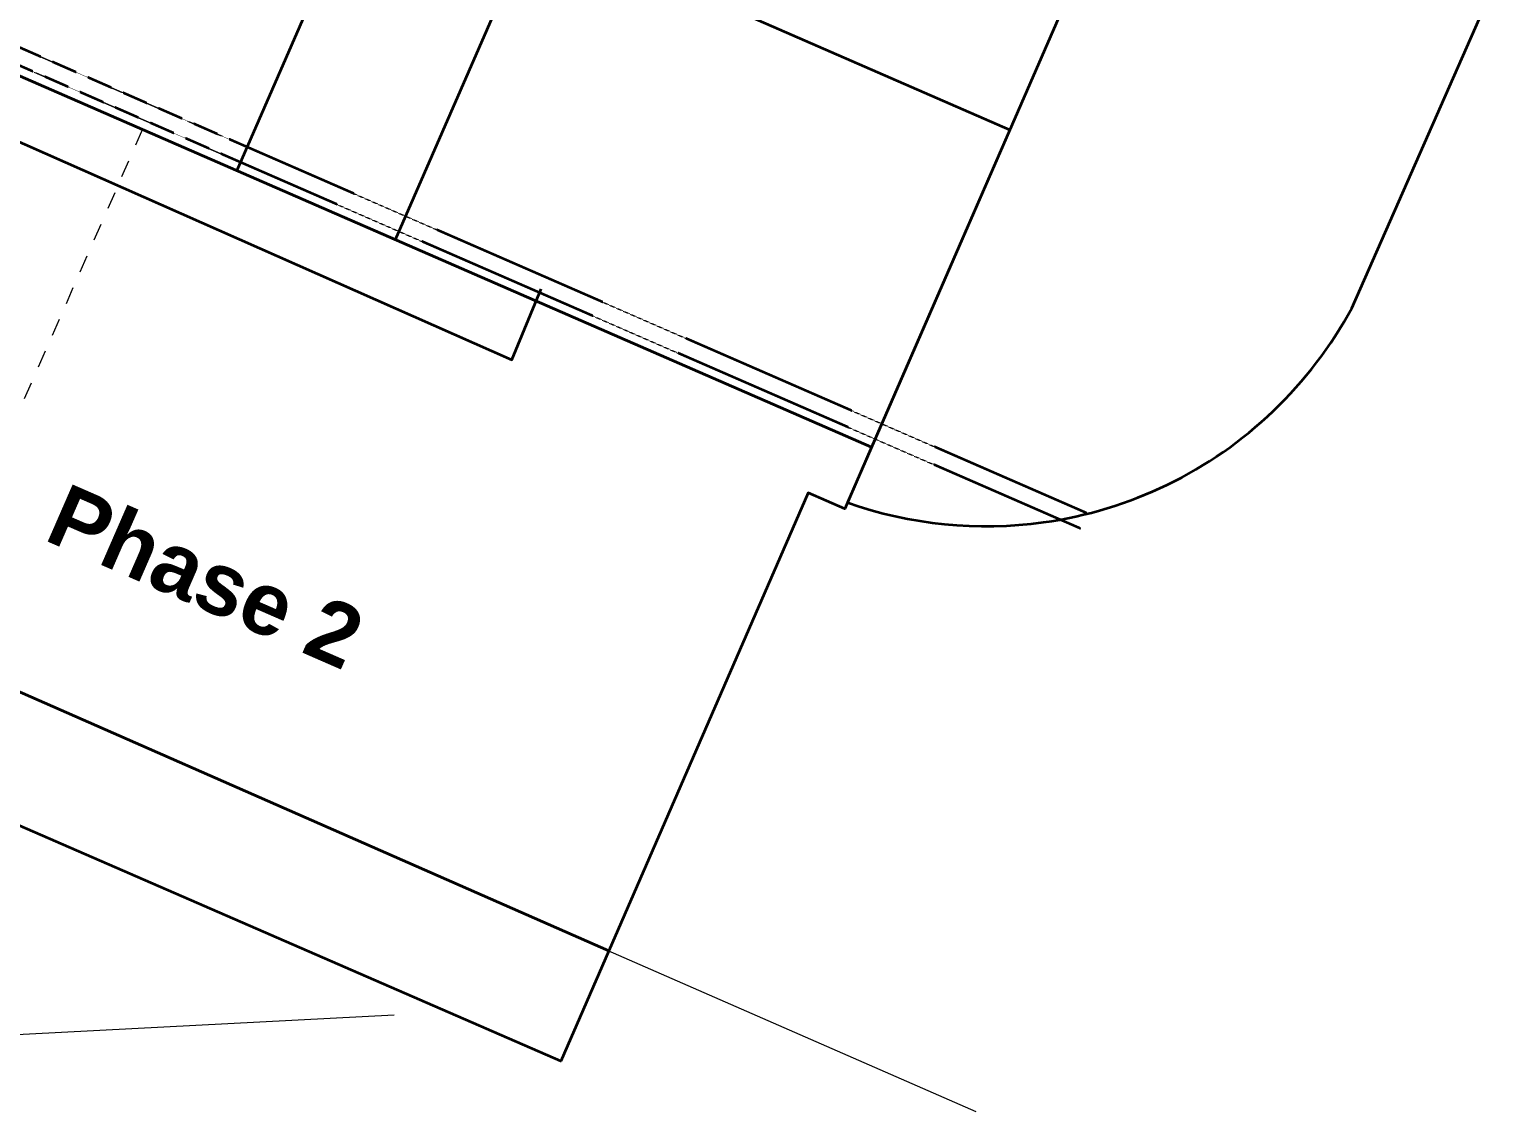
# Model space of a CAD drawing. Header units: millimetres. Extents: x -99530 to 90294, y -97212 to 56397.
# Drawn here: x 48124 to 69310, y -49249 to -33621 of the extents above; entities that cross this region are included whole.
import ezdxf

# ---------------------------------------------------------------- set-up
doc = ezdxf.new("R2010")
doc.units = ezdxf.units.MM
doc.header["$MEASUREMENT"] = 0
doc.linetypes.add('2-0_5', pattern=[500, 250, -250])
doc.linetypes.add('HIDDEN2', pattern=[0.375, 0.25, -0.125])
doc.layers.add('A-20-M_Hard_Landscape', color=7, linetype='Continuous')
doc.layers.add('New_A-20-M_Hard_Landscape', color=7, linetype='Continuous')
for name, color, linetype, lineweight in [('A-20-M_Hard_Landscape-Phase 1_Pen_No__7', 7, 'Continuous', 35), ('G-10-P_Topo_Fence_Pen_No__2', 8, 'Continuous', 15), ('G-10-P_Topo_Road_Pen_No__193', 7, 'Continuous', 18), ('New_A-95-P_Text_1_50_GA_Pen_No__1', 7, 'Continuous', 13)]:
    doc.layers.add(name, color=color, linetype=linetype, lineweight=lineweight)
for name, color, linetype, lineweight, true_color in [('A-20-M_Hard_Landscape-Phase 2_Pen_No__148', 7, 'Continuous', 0, 0x444444), ('A-20-M_Hard_Landscape_Pen_No__53', 7, 'Continuous', 35, 0x444444), ('New_A-20-M_Hard_Landscape-Phase 2_Pen_No__148', 7, 'Continuous', 0, 0x444444), ('New_A-20-M_Hard_Landscape_Pen_No__53', 7, 'Continuous', 35, 0x444444)]:
    doc.layers.add(name, color=color, linetype=linetype, lineweight=lineweight, true_color=true_color)
doc.styles.add('GENERATED_STYLE_2', font='')
doc.styles.get('GENERATED_STYLE_2').set_extended_font_data('Swis721 BT', bold=True)
doc.linetypes.add('ISFENCE', pattern='A,0,[1,EC-MA-00-GF-DR-A-00362 Phase 2 Central Wing Ground Floor GA-S2-P161.Shx,S=0.009524,R=0,X=0,Y=0],-1.2,0', length=1.2)

# ---------------------------------------------------------------- blocks, each defined once
blk = doc.blocks.new('Mesh_1_1', base_point=(-63082, -84193))
at = {"layer": 'New_A-20-M_Hard_Landscape_Pen_No__53', "linetype": 'Continuous', "flags": 128}
blk.add_lwpolyline([(44243, -32660), (60284, -39654), (59897, -40543), (59368, -40313), (56491, -46928), (44285, -41565, 0.39159)], format="xyb", dxfattribs=at)
blk = doc.blocks.new('Mesh_4_1', base_point=(46241, -28076))
at = {"layer": 'New_A-20-M_Hard_Landscape_Pen_No__53', "linetype": 'Continuous', "flags": 128}
blk.add_lwpolyline([(46241, -28076), (62283, -35071), (60284, -39654), (44243, -32660)], close=True, dxfattribs=at)
blk = doc.blocks.new('Mesh_11_1', base_point=(38476, -27090))
at = {"layer": 'New_A-20-M_Hard_Landscape_Pen_No__53', "linetype": 'Continuous', "flags": 128}
blk.add_lwpolyline([(38476, -27090), (40856, -28128), (42533, -24280), (53915, -29243), (51118, -35657), (53409, -36657), (56206, -30243), (63081, -33240), (59936, -40452, 0.120293), (62769, -40738, 0.15737), (66087, -39130, 0.078126), (67217, -37647), (69310, -32902), (61088, -29317), (60828, -29915), (42606, -21970), (42885, -21328), (48200, -23645), (49083, -21621), (41987, -18527), (41188, -20361), (40976, -20847), (41163, -20929)], format="xyb", close=True, dxfattribs=at)
blk = doc.blocks.new('Mesh_17_1', base_point=(37389, -46550))
at = {"layer": 'A-20-M_Hard_Landscape_Pen_No__53', "linetype": 'Continuous', "flags": 128}
blk.add_lwpolyline([(37389, -46550), (36045, -46018, -0.373328), (35859, -45630), (36379, -44454, -0.402042), (44285, -41565), (56491, -46928), (55797, -48518), (43359, -43108), (42827, -42919), (42134, -42827), (40314, -43102, 0.063965), (39476, -43440, 0.106059), (37997, -45156)], format="xyb", close=True, dxfattribs=at)

msp = doc.modelspace()

# ---------------------------------------------------------------- linework, layer by layer
at = {"layer": 'A-20-M_Hard_Landscape-Phase 1_Pen_No__7', "linetype": 'HIDDEN2', "flags": 128}
for points in [[(63395.1, -40608.8), (51109.2, -35251.7), (29842.6, -25945.2)], [(63299.2, -40828.8), (51013.1, -35471.7), (29746.4, -26165)]]:
    msp.add_lwpolyline(points, dxfattribs=at)
at = {"layer": 'A-20-M_Hard_Landscape-Phase 1_Pen_No__7', "linetype": 'Continuous', "flags": 128}
msp.add_lwpolyline([(46375.1, -34539), (55092.3, -38392.8), (55515.7, -37370.1)], dxfattribs=at)
at = {"layer": 'A-20-M_Hard_Landscape-Phase 2_Pen_No__148', "linetype": '2-0_5'}
msp.add_line((49758.6, -35064.7), (46529.7, -42426.4), dxfattribs=at)
at = {"layer": 'G-10-P_Topo_Fence_Pen_No__2', "linetype": 'ISFENCE'}
msp.add_line((41807.3, -48452.5), (53389.8, -47849.1), dxfattribs=at)
at = {"layer": 'G-10-P_Topo_Road_Pen_No__193', "linetype": 'Continuous', "flags": 128}
msp.add_lwpolyline([(44284.8, -41565.4), (53704.7, -45707.6), (61789.4, -49248.9)], dxfattribs=at)
at = {"layer": 'New_A-20-M_Hard_Landscape-Phase 2_Pen_No__148', "linetype": '2-0_5'}
msp.add_line((46534.4, -33658.8), (48826, -34658.1), dxfattribs=at)

# ---------------------------------------------------------------- block references
at = {"layer": 'A-20-M_Hard_Landscape', "color": 49, "lineweight": 35, "true_color": 0x444444}
msp.add_blockref('Mesh_17_1', (37389.3, -46550), dxfattribs=at)
at = {"layer": 'New_A-20-M_Hard_Landscape', "color": 49, "lineweight": 35, "true_color": 0x444444}
for name, p in [('Mesh_11_1', (38476.3, -27090.5)), ('Mesh_1_1', (-63082, -84192.5)), ('Mesh_4_1', (46241.3, -28076.4))]:
    msp.add_blockref(name, p, dxfattribs=at)

# ---------------------------------------------------------------- texts
at = {"layer": 'New_A-95-P_Text_1_50_GA_Pen_No__1', "linetype": 'Continuous', "insert": (50850.4, -41109.1), "char_height": 900, "attachment_point": 2, "rotation": 336.44041, "style": 'GENERATED_STYLE_2'}
msp.add_mtext('\\A1;{\\fSwis721 BT|b1|i0|c0|p34;Phase 2}', dxfattribs=at)

doc.saveas('drawing.dxf')
